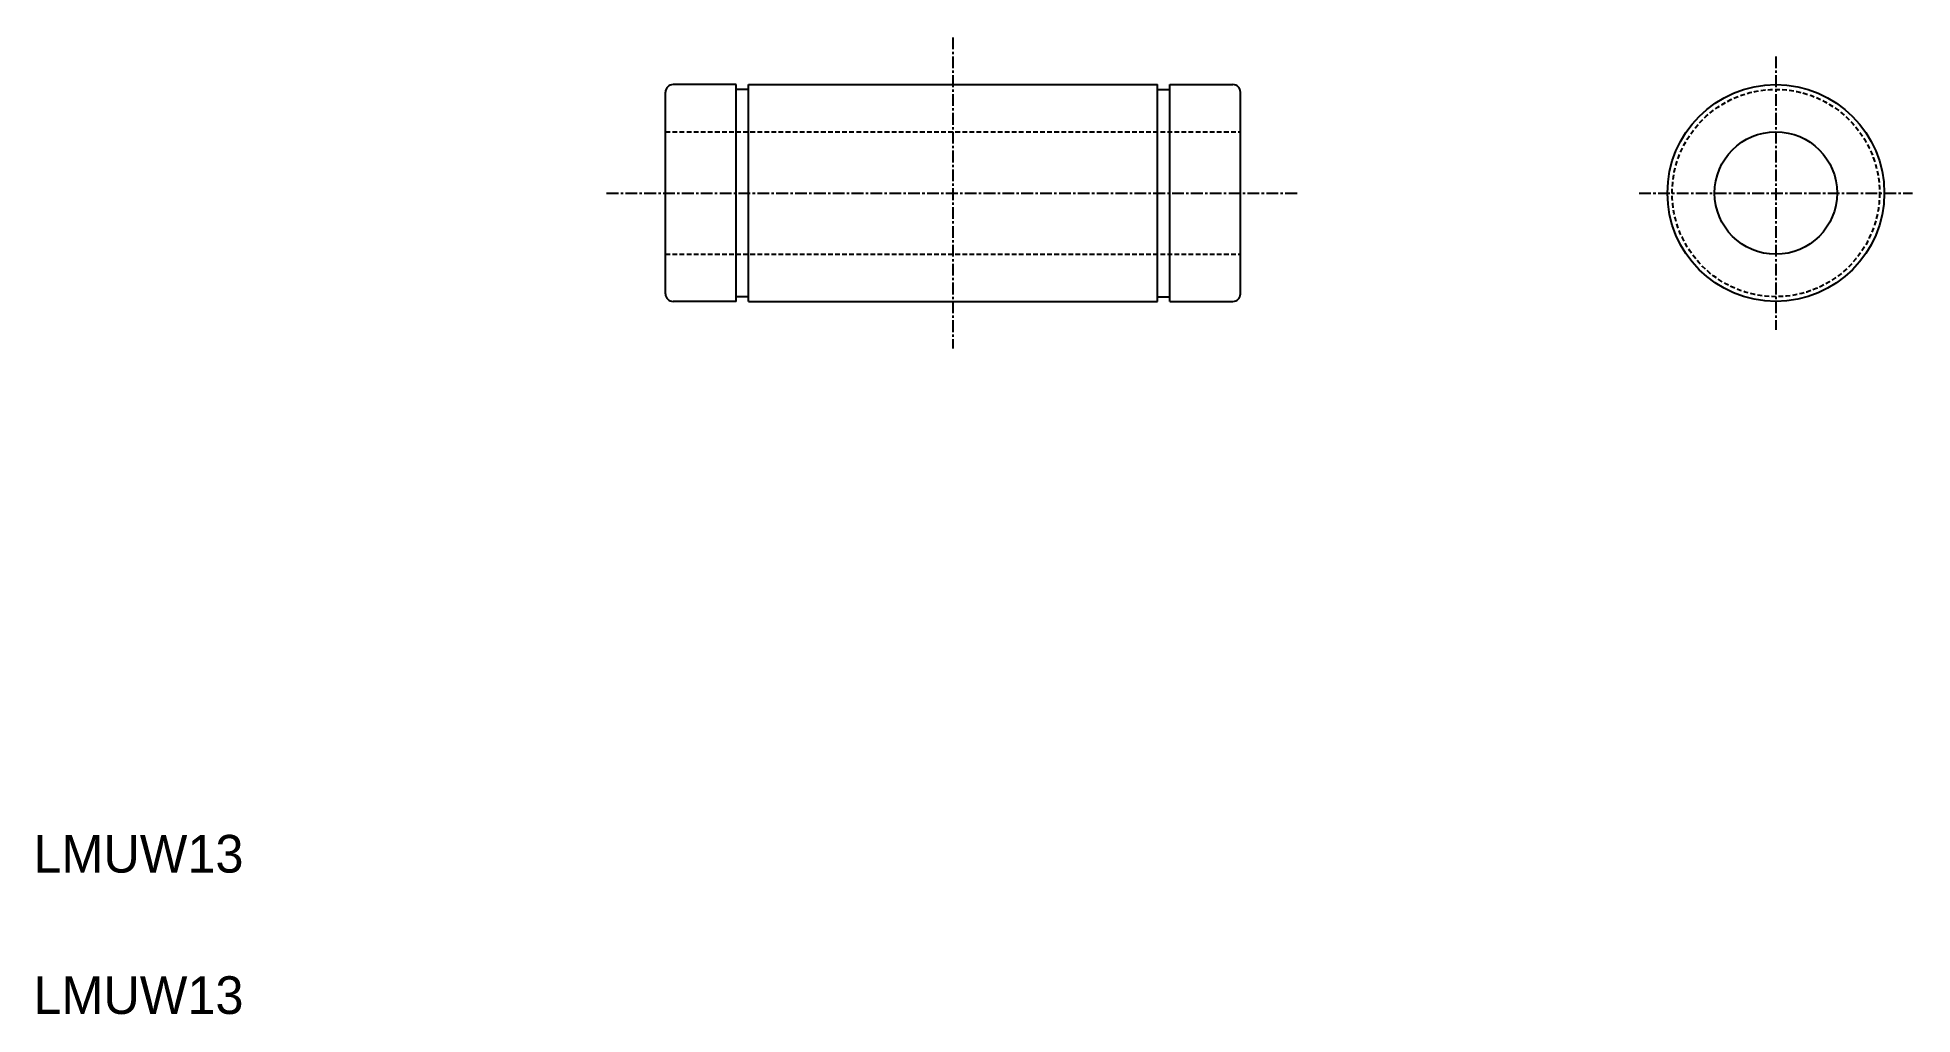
# Model space of a CAD drawing. Extents: x 10 to 209, y 10 to 114.
import ezdxf

# ---------------------------------------------------------------- set-up
doc = ezdxf.new("R2010")
doc.units = 0
doc.linetypes.add('CENTER', pattern=[2, 1.25, -0.25, 0.25, -0.25])
doc.linetypes.add('DASHED', pattern=[0.75, 0.5, -0.25])
doc.layers.get('0').update_dxf_attribs({"linetype": 'CONTINUOUS'})
doc.layers.add('CENTER', color=1, linetype='CENTER')

msp = doc.modelspace()

# ---------------------------------------------------------------- linework, layer by layer
at = {"color": 7, "linetype": 'CONTINUOUS'}
for p, q in [((77.06, 86.41), (77.06, 107.81)), ((84.56, 108.61), (77.86, 108.61)), ((81.21, 108.61), (81.21, 108.61)), ((82.88, 108.61), (82.88, 108.61)), ((84.56, 85.61), (84.56, 108.61)), ((85.86, 108.11), (84.56, 108.11)), ((85.86, 85.61), (85.86, 108.61)), ((85.86, 108.61), (129.26, 108.61)), ((129.26, 85.61), (129.26, 108.61)), ((129.26, 108.11), (130.56, 108.11)), ((130.56, 85.61), (130.56, 108.61)), ((130.56, 108.61), (137.26, 108.61)), ((138.06, 86.41), (138.06, 107.81)), ((84.56, 85.61), (77.86, 85.61)), ((85.86, 86.11), (84.56, 86.11)), ((85.86, 85.61), (129.26, 85.61)), ((129.26, 86.11), (130.56, 86.11)), ((130.56, 85.61), (137.26, 85.61))]:
    msp.add_line(p, q, dxfattribs=at)
at = {"color": 3, "linetype": 'DASHED'}
for p, q in [((77.06, 103.61), (138.06, 103.61)), ((77.06, 90.61), (138.06, 90.61))]:
    msp.add_line(p, q, dxfattribs=at)
at = {"color": 7, "linetype": 'CONTINUOUS'}
for radius in [11.5, 6.5]:
    msp.add_circle((194.86, 97.11), radius, dxfattribs=at)
at = {"color": 3, "linetype": 'DASHED'}
msp.add_circle((194.86, 97.11), 11, dxfattribs=at)
at = {"color": 7, "linetype": 'CONTINUOUS'}
for centre, start, end in [((77.86, 107.81), 90, 180), ((137.26, 107.81), 0, 90), ((77.86, 86.41), 180, 270), ((137.26, 86.41), 270, 0)]:
    msp.add_arc(centre, 0.8, start, end, dxfattribs=at)
at = {"layer": 'CENTER', "color": 1, "linetype": 'CENTER'}
for p, q in [((107.56, 113.61), (107.56, 80.61)), ((194.86, 111.61), (194.86, 82.61)), ((70.81, 97.11), (144.31, 97.11)), ((180.36, 97.11), (209.36, 97.11))]:
    msp.add_line(p, q, dxfattribs=at)

# ---------------------------------------------------------------- texts
at = {"color": 7, "linetype": 'CONTINUOUS'}
for p in [(10, 25), (10, 10)]:
    msp.add_text('LMUW13', height=4, dxfattribs=at).set_placement(p)

doc.saveas('drawing.dxf')
